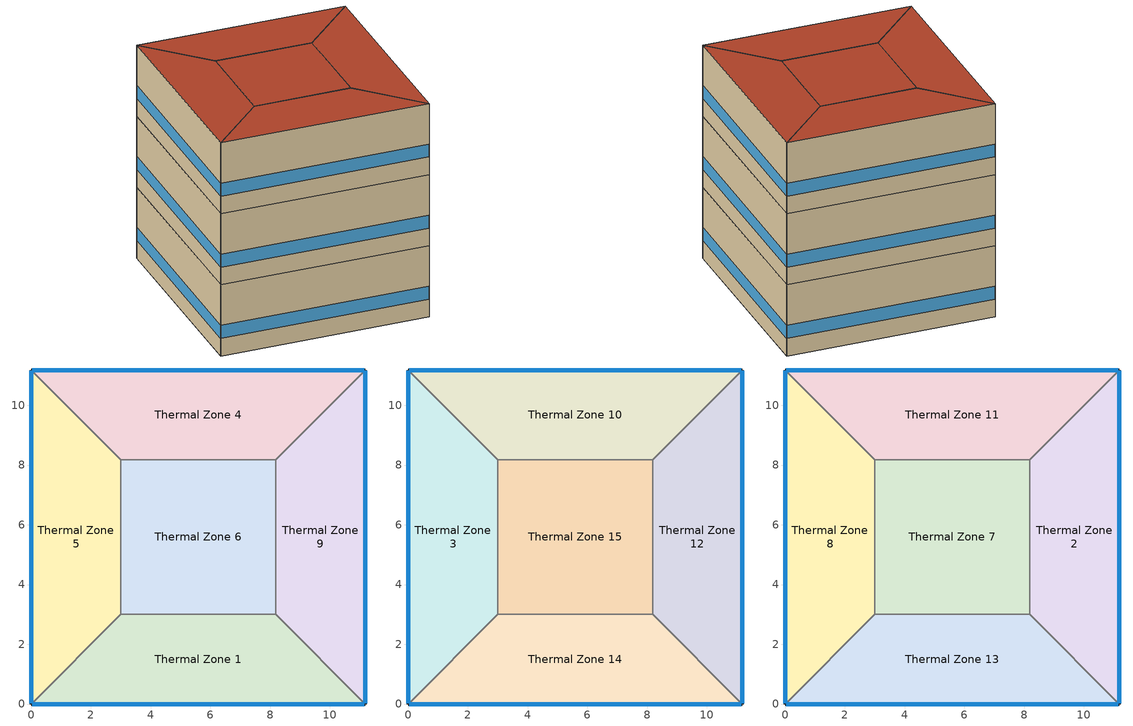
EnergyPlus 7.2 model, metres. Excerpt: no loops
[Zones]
Thermal Zone 1
 floor ground (000_ExtSlabCarpet_4in_ClimateZone 1-8): 11.18,0 0,0 3,3 8.18,3 z0
 wall outside (ASHRAE_189.1-2009_ExtWall_SteelFrame_ClimateZone 4-8): 0,0 11.18,0 z0:4
 wall to Thermal Zone 5 (000_Interior Wall): 3,3 0,0 z0:4
 wall to Thermal Zone 9 (000_Interior Wall): 11.18,0 8.18,3 z0:4
 wall to Thermal Zone 6 (000_Interior Wall): 8.18,3 3,3 z0:4
 window (ASHRAE_189.1-2009_ExtWindow_ClimateZone 4-5): 0.03,0 11.15,0 z1:1.72
Thermal Zone 6
 floor ground (000_ExtSlabCarpet_4in_ClimateZone 1-8): 3,3 3,8.18 8.18,8.18 8.18,3 z0
 wall to Thermal Zone 5 (000_Interior Wall): 3,8.18 3,3 z0:4
 wall to Thermal Zone 9 (000_Interior Wall): 8.18,3 8.18,8.18 z0:4
 wall to Thermal Zone 4 (000_Interior Wall): 8.18,8.18 3,8.18 z0:4
Thermal Zone 4
 floor ground (000_ExtSlabCarpet_4in_ClimateZone 1-8): 0,11.18 11.18,11.18 8.18,8.18 3,8.18 z0
 wall outside (ASHRAE_189.1-2009_ExtWall_SteelFrame_ClimateZone 4-8): 11.18,11.18 0,11.18 z0:4
 wall to Thermal Zone 5 (000_Interior Wall): 0,11.18 3,8.18 z0:4
 wall to Thermal Zone 9 (000_Interior Wall): 8.18,8.18 11.18,11.18 z0:4
 window (ASHRAE_189.1-2009_ExtWindow_ClimateZone 4-5): 11.15,11.18 0.03,11.18 z1:1.72
Thermal Zone 9
 floor ground (000_ExtSlabCarpet_4in_ClimateZone 1-8): 11.18,11.18 11.18,0 8.18,3 8.18,8.18 z0
 wall outside (ASHRAE_189.1-2009_ExtWall_SteelFrame_ClimateZone 4-8): 11.18,0 11.18,11.18 z0:4
 window (ASHRAE_189.1-2009_ExtWindow_ClimateZone 4-5): 11.18,0.03 11.18,11.15 z1:1.72
Thermal Zone 5
 floor ground (000_ExtSlabCarpet_4in_ClimateZone 1-8): 0,0 0,11.18 3,8.18 3,3 z0
 wall outside (ASHRAE_189.1-2009_ExtWall_SteelFrame_ClimateZone 4-8): 0,11.18 0,0 z0:4
 window (ASHRAE_189.1-2009_ExtWindow_ClimateZone 4-5): 0,11.15 0,0.03 z1:1.72
Thermal Zone 3
 floor to Thermal Zone 5 (000_Interior Floor): 0,0 0,11.18 3,8.18 3,3 z4
 wall outside (ASHRAE_189.1-2009_ExtWall_SteelFrame_ClimateZone 4-8): 0,11.18 0,0 z4:8
 wall to Thermal Zone 15 (000_Interior Wall): 3,3 3,8.18 z4:8
 wall to Thermal Zone 10 (000_Interior Wall): 3,8.18 0,11.18 z4:8
 wall to Thermal Zone 14 (000_Interior Wall): 0,0 3,3 z4:8
 window (ASHRAE_189.1-2009_ExtWindow_ClimateZone 4-5): 0,11.15 0,0.03 z5:5.72
Thermal Zone 10
 floor to Thermal Zone 4 (000_Interior Floor): 0,11.18 11.18,11.18 8.18,8.18 3,8.18 z4
 wall outside (ASHRAE_189.1-2009_ExtWall_SteelFrame_ClimateZone 4-8): 11.18,11.18 0,11.18 z4:8
 wall to Thermal Zone 15 (000_Interior Wall): 3,8.18 8.18,8.18 z4:8
 wall to Thermal Zone 12 (000_Interior Wall): 8.18,8.18 11.18,11.18 z4:8
 window (ASHRAE_189.1-2009_ExtWindow_ClimateZone 4-5): 11.15,11.18 0.03,11.18 z5:5.72
Thermal Zone 15
 floor to Thermal Zone 6 (000_Interior Floor): 3,3 3,8.18 8.18,8.18 8.18,3 z4
 wall to Thermal Zone 12 (000_Interior Wall): 8.18,3 8.18,8.18 z4:8
 wall to Thermal Zone 14 (000_Interior Wall): 3,3 8.18,3 z4:8
Thermal Zone 12
 floor to Thermal Zone 9 (000_Interior Floor): 11.18,11.18 11.18,0 8.18,3 8.18,8.18 z4
 wall outside (ASHRAE_189.1-2009_ExtWall_SteelFrame_ClimateZone 4-8): 11.18,0 11.18,11.18 z4:8
 wall to Thermal Zone 14 (000_Interior Wall): 8.18,3 11.18,0 z4:8
 window (ASHRAE_189.1-2009_ExtWindow_ClimateZone 4-5): 11.18,0.03 11.18,11.15 z5:5.72
Thermal Zone 14
 floor to Thermal Zone 1 (000_Interior Floor): 11.18,0 0,0 3,3 8.18,3 z4
 wall outside (ASHRAE_189.1-2009_ExtWall_SteelFrame_ClimateZone 4-8): 0,0 11.18,0 z4:8
 window (ASHRAE_189.1-2009_ExtWindow_ClimateZone 4-5): 0.03,0 11.15,0 z5:5.72
Thermal Zone 7
 floor to Thermal Zone 15 (000_Interior Floor): 3,3 3,8.18 8.18,8.18 8.18,3 z8
 wall to Thermal Zone 2 (000_Interior Wall): 8.18,3 8.18,8.18 z8:12
 wall to Thermal Zone 11 (000_Interior Wall): 8.18,8.18 3,8.18 z8:12
 wall to Thermal Zone 13 (000_Interior Wall): 3,3 8.18,3 z8:12
 wall to Thermal Zone 8 (000_Interior Wall): 3,8.18 3,3 z8:12
 roof outside (ASHRAE_189.1-2009_ExtRoof_IEAD_ClimateZone 2-5): 8.18,3 8.18,8.18 3,8.18 3,3 z12
Thermal Zone 13
 floor to Thermal Zone 14 (000_Interior Floor): 11.18,0 0,0 3,3 8.18,3 z8
 wall outside (ASHRAE_189.1-2009_ExtWall_SteelFrame_ClimateZone 4-8): 0,0 11.18,0 z8:12
 wall to Thermal Zone 2 (000_Interior Wall): 11.18,0 8.18,3 z8:12
 wall to Thermal Zone 8 (000_Interior Wall): 3,3 0,0 z8:12
 window (ASHRAE_189.1-2009_ExtWindow_ClimateZone 4-5): 0.03,0 11.15,0 z9:9.72
 roof outside (ASHRAE_189.1-2009_ExtRoof_IEAD_ClimateZone 2-5): 8.18,3 3,3 0,0 11.18,0 z12
Thermal Zone 11
 floor to Thermal Zone 10 (000_Interior Floor): 0,11.18 11.18,11.18 8.18,8.18 3,8.18 z8
 wall outside (ASHRAE_189.1-2009_ExtWall_SteelFrame_ClimateZone 4-8): 11.18,11.18 0,11.18 z8:12
 wall to Thermal Zone 2 (000_Interior Wall): 8.18,8.18 11.18,11.18 z8:12
 wall to Thermal Zone 8 (000_Interior Wall): 0,11.18 3,8.18 z8:12
 window (ASHRAE_189.1-2009_ExtWindow_ClimateZone 4-5): 11.15,11.18 0.03,11.18 z9:9.72
 roof outside (ASHRAE_189.1-2009_ExtRoof_IEAD_ClimateZone 2-5): 3,8.18 8.18,8.18 11.18,11.18 0,11.18 z12
Thermal Zone 2
 floor to Thermal Zone 12 (000_Interior Floor): 11.18,11.18 11.18,0 8.18,3 8.18,8.18 z8
 wall outside (ASHRAE_189.1-2009_ExtWall_SteelFrame_ClimateZone 4-8): 11.18,0 11.18,11.18 z8:12
 window (ASHRAE_189.1-2009_ExtWindow_ClimateZone 4-5): 11.18,0.03 11.18,11.15 z9:9.72
 roof outside (ASHRAE_189.1-2009_ExtRoof_IEAD_ClimateZone 2-5): 8.18,8.18 8.18,3 11.18,0 11.18,11.18 z12
Thermal Zone 8
 floor to Thermal Zone 3 (000_Interior Floor): 0,0 0,11.18 3,8.18 3,3 z8
 wall outside (ASHRAE_189.1-2009_ExtWall_SteelFrame_ClimateZone 4-8): 0,11.18 0,0 z8:12
 window (ASHRAE_189.1-2009_ExtWindow_ClimateZone 4-5): 0,11.15 0,0.03 z9:9.72
 roof outside (ASHRAE_189.1-2009_ExtRoof_IEAD_ClimateZone 2-5): 3,3 3,8.18 0,11.18 0,0 z12
[Site:Location]
San Francisco Intl Ap_CA_USA Design_Conditions: Latitude {deg}=37.62; Longitude {deg}=-122.4; Time Zone {hr}=-8; Elevation {m}=2
[SizingPeriod:DesignDay] Day of Month=21; Dry-Bulb Temperature Range Modifier Type=DefaultMultipliers; Barometric Pressure {Pa}=101301; Rain Indicator=No; Snow Indicator=No; Daylight Saving Time Indicator=No
Name | Month | Day Type | Maximum Dry-Bulb Temperature {C} | Daily Dry-Bulb Temperature Range {deltaC} | Humidity Condition Type | Wetbulb or DewPoint at Maximum Dry-Bulb {C} | Wind Speed {m/s} | Wind Direction {deg} | Solar Model Indicator | ASHRAE Clear Sky Optical Depth for Beam Irradiance (taub) | ASHRAE Clear Sky Optical Depth for Diffuse Irradiance (taud) | Sky Clearness
San Francisco Intl Ap Ann Clg 2% Condns DB=>MWB | 8 | SummerDesignDay | 23.6 | 8.5 | Wetbulb | 16.2 | 5.9 | 310 | ASHRAETau | 0.365 | 2.435
San Francisco Intl Ap Ann Clg 2% Condns WB=>MDB | 8 | SummerDesignDay | 22.4 | 8.5 | Wetbulb | 17 | 5.9 | 310 | ASHRAETau | 0.365 | 2.435
San Francisco Intl Ap Ann Htg 99.6% Condns DB | 1 | WinterDesignDay | 3.8 | 0 | Wetbulb | 3.8 | 2.2 | 150 | ASHRAEClearSky |  |  | 0
San Francisco Intl Ap Ann Hum_n 99.6% Condns DP=>MCDB | 1 | WinterDesignDay | 10.7 | 0 | Dewpoint | -3.7 | 2.2 | 150 | ASHRAEClearSky |  |  | 0
[Building]
Building 1
[Material] Thermal Absorptance=0.9
Name | Roughness | Thickness {m} | Conductivity {W/m-K} | Density {kg/m3} | Specific Heat {J/kg-K} | Solar Absorptance | Visible Absorptance
Wall Insulation [39] | MediumRough | 0.1184 | 0.045 | 265 | 836.8 | 0.7 | 0.7
Roof Insulation [21] | MediumRough | 0.2105 | 0.049 | 265 | 836.8 | 0.7 | 0.7
MAT-CC05 4 HW CONCRETE | Rough | 0.1016 | 1.311 | 2240 | 836.8 | 0.7 | 0.7
000_G01a 19mm gypsum board | MediumSmooth | 0.019 | 0.16 | 800 | 1090 | 0.7 | 0.7
Metal Decking | MediumSmooth | 0.0015 | 45.006 | 7680 | 418.4 | 0.7 | 0.3
000_M11 100mm lightweight concrete | MediumRough | 0.1016 | 0.53 | 1280 | 840 | 0.7 | 0.7
1/2IN Gypsum | Smooth | 0.0127 | 0.16 | 784.9 | 830 | 0.92 | 0.92
000_F16 Acoustic tile | MediumSmooth | 0.0191 | 0.06 | 368 | 590 | 0.7 | 0.7
Roof Membrane | VeryRough | 0.0095 | 0.16 | 1121.29 | 1460 | 0.7 | 0.7
[Material:AirGap]
Name | Thermal Resistance {m2-K/W}
000_F04 Wall air space resistance | 0.15
000_F05 Ceiling air space resistance | 0.18
[Material:NoMass] Thermal Absorptance=0.9; Solar Absorptance=0.7
Name | Roughness | Thermal Resistance {m2-K/W} | Visible Absorptance
MAT-SHEATH | Rough | 0.3626 | 0.7
CP02 CARPET PAD | VeryRough | 0.2165 | 0.8
[WindowMaterial:Glazing]
Theoretical Glass [207]: Optical Data Type=SpectralAverage; Thickness {m}=0.003; Solar Transmittance at Normal Incidence=0.3311; Front Side Solar Reflectance at Normal Incidence=0.6189; Back Side Solar Reflectance at Normal Incidence=0.6189; Visible Transmittance at Normal Incidence=0.44; Front Side Visible Reflectance at Normal Incidence=0.51; Back Side Visible Reflectance at Normal Incidence=0.51; Infrared Transmittance at Normal Incidence=0; Front Side Infrared Hemispherical Emissivity=0.9; Back Side Infrared Hemispherical Emissivity=0.9; Conductivity {W/m-K}=0.0133; Dirt Correction Factor for Solar and Visible Transmittance=1; Solar Diffusing=No
[Construction]
000_Interior Wall: 000_G01a 19mm gypsum board, 000_F04 Wall air space resistance, 000_G01a 19mm gypsum board
ASHRAE_189.1-2009_ExtWindow_ClimateZone 4-5: Theoretical Glass [207]
ASHRAE_189.1-2009_ExtWall_SteelFrame_ClimateZone 4-8: MAT-SHEATH, Wall Insulation [39], 1/2IN Gypsum
ASHRAE_189.1-2009_ExtRoof_IEAD_ClimateZone 2-5: Roof Membrane, Roof Insulation [21], Metal Decking
000_ExtSlabCarpet_4in_ClimateZone 1-8: MAT-CC05 4 HW CONCRETE, CP02 CARPET PAD
000_Interior Floor: 000_F16 Acoustic tile, 000_F05 Ceiling air space resistance, 000_M11 100mm lightweight concrete
[AvailabilityManager:Scheduled]
Name | Schedule
AvailabilityManager:Scheduled {522a9899-0099-4932-b807-20d0204d4639} | Schedule:Compact {cfabb798-995c-4088-be01-924b0020e2ab}
AvailabilityManager:Scheduled {252a6fc6-8f3c-4c05-a1f9-7527378ee560} | Schedule:Compact {c50ba3f8-48d9-4402-a814-0be16fb81ffa}
[Zone]
Thermal Zone 7; Thermal Zone 1; Thermal Zone 13; Thermal Zone 3; Thermal Zone 6; Thermal Zone 10; Thermal Zone 11; Thermal Zone 15; Thermal Zone 4; Thermal Zone 9; Thermal Zone 12; Thermal Zone 14; Thermal Zone 2; Thermal Zone 8; Thermal Zone 5
[Schedule:Compact]
Schedule:Compact {cfabb798-995c-4088-be01-924b0020e2ab}; Schedule:Compact {c50ba3f8-48d9-4402-a814-0be16fb81ffa}: Through: 12/31, For: AllDays, Until: 24:00, 1
